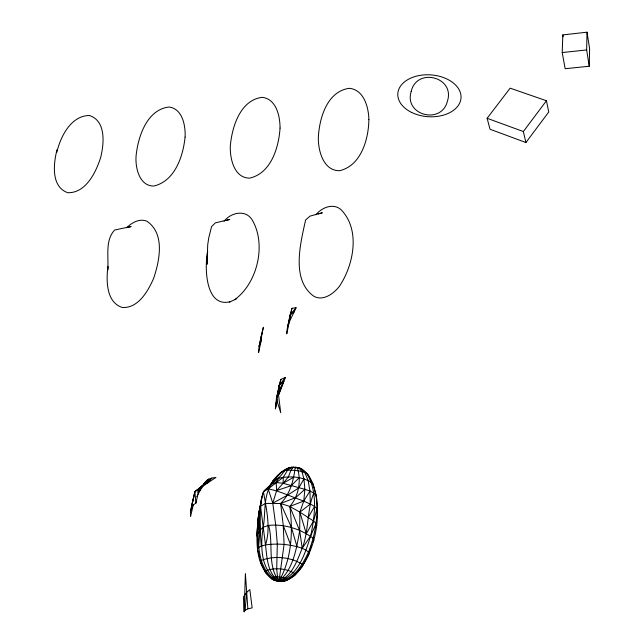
<?xml version="1.0" encoding="UTF-8"?>
<svg xmlns="http://www.w3.org/2000/svg" width="644" height="644" viewBox="0 0 644 644"><rect width="100%" height="100%" fill="white"/><g stroke="black" fill="none" stroke-linecap="round" stroke-linejoin="round"><path stroke-width="0.97" d="M259.765 557.857L257.568 549.404L258.252 517.092L261.714 497.128L263.468 491.694C270.102 484.36 279.094 479.466 284.358 470.909C287.192 469.299 289.784 466.683 293.302 467.117C296.119 467.19 299.074 467.48 301.553 468.929C311.213 475.111 314.256 486.703 316.518 497.24C319.722 520.779 315.254 545.565 302.632 565.826C296.852 574.77 286.733 584.478 275.205 580.526C252.52 567.823 256.215 533.82 259.25 512.189M244.157 611.8L245.388 573.498L247.859 608.854L245.139 610.182L244.157 611.8L243.416 596.932L246.563 592.448L249.84 589.614L252.15 607.888L247.859 608.854M589.26 66.235L589.606 48.598L587.014 32.2L562.816 34.897L562.212 52.558L565.166 68.715L589.26 66.235L586.644 49.942L587.014 32.2M257.793 529.489L257.93 524.49M278.369 394.796L279.053 385.579L280.881 379.405L285.381 377.448L278.691 394.708L283.795 381.103L279.053 385.579L276.381 398.998L275.399 408.795L277.089 401.268M275.205 580.526L279.005 581.138C292.368 575.849 297.134 560.457 302.221 548.294L299.685 530.753L299.887 512.141L303.767 501.032L304.87 489.351L303.944 478.919L301.915 471.601L298.937 467.818L295.21 467.761L297.166 467.431C301.585 480.48 298.816 495.88 289.824 506.45C293.092 531.55 291.837 558.775 279.005 581.138L277.049 580.912M291.474 467.214L287.425 470.418L283.328 477.212L283.118 483.282L276.654 490.567L272.774 503.125L275.713 525.166L277.314 544.083L276.703 568.894L277.516 576.911L279.045 581.178M258.252 517.092L256.763 535.277L257.31 536.75M272.396 578.618L273.644 580.051C290.975 584.728 302.366 565.488 308.436 552.19C315.616 534.166 318.659 514.435 315.987 495.147L313.757 493.038L309.965 491.058L304.87 489.351L283.118 483.282L276.147 482.517L271.349 484.199L263.468 491.694C257.656 514.049 255.354 537.804 261.271 560.433C264.442 569.626 270.263 580.357 281.058 581.299M261.343 339.895L261.778 333.705L263.396 327.257L259.089 346.424L258.574 352.614L261.343 339.895L259.089 346.424L261.778 333.705L260.715 339.774M107.918 267.341L107.709 270.238C108.957 257.093 104.69 240.711 114.624 230.037L131.118 226.511L127.729 227.565M291.66 467.568C280.768 468.228 275.535 480.641 268.54 487.411C273.95 479.659 279.866 468.735 290.975 470.233C296.433 470.378 302.173 470.933 306.987 473.743C317.959 492.499 314.932 515.651 310.658 535.961C305.167 553.099 298.494 575.792 279.005 581.138L272.46 579.503L265.602 572.87L260.434 561.874L261.271 560.433C274.038 555.458 290.565 556.907 302.149 564.257L302.632 565.826L294.477 575.615L292.835 576.444M245.139 610.182L246.563 592.448M257.568 549.404L258.574 547.601L259.967 530.31L260.57 506.313L261.714 497.128L261.48 499.76M107.886 266.246C106.284 280.156 105.882 302.181 122.223 307.462C138.323 308.589 148.257 290.75 153.707 278.192C159.656 260.321 165.162 233.531 146.888 221.23C139.724 218.131 131.69 222.631 126.699 227.726M56.728 152.628C60.286 137.132 70.921 115.348 89.58 115.534C106.22 121.12 104.062 143.62 100.714 157.345C96.012 172.109 86.038 193.12 67.805 192.733C50.9 186.841 53.42 163.761 56.994 149.786M282.949 581.274L279.005 581.138C260.281 571.558 260.2 545.066 263.243 527.138C266.036 511.078 262.494 491.251 275.584 478.983C287.635 475.65 302.761 475.787 312.976 483.676L316.518 497.24M294.469 311.607L290.042 314.9L287.514 327.498L291.901 308.299L296.063 307.703C292.537 316.284 286.596 324.125 286.765 333.842L289.381 321.235L290.042 314.9L296.063 307.703M313.757 493.038C306.665 510.756 309.039 530.495 302.221 548.294L306.125 550.193L308.436 552.19L309.007 554.146L301.674 567.251L300.12 568.048M284.6 581.097L279.005 581.138L284.084 544.454L283.271 525.544L280.623 503.487C290.307 493.98 293.559 480.223 295.242 467.19M292.062 576.927L285.888 580.791L279.005 581.138C267.316 573.434 267.035 557.462 265.505 544.937C271.06 527.235 266.31 509.396 263.468 491.694L268.186 488.893L283.328 477.212M312.477 542.465L313.821 540.437L313.209 538.215C300.555 529.054 284.398 523.741 268.637 525.399C273.652 543.447 266.874 565.513 279.005 581.138L287.071 579.858L286.878 579.294C282.579 576.662 276.574 576.122 271.849 577.861L271.526 578.368L279.005 581.138L286.733 580.365L295.145 574.625L294.783 573.53C286.524 568.386 274.891 567.356 265.795 570.777L265.191 571.775L271.736 578.932L279.005 581.138C293.414 569.135 296.53 548.261 299.685 530.753L289.824 506.45L280.623 503.487L265.425 503.423L260.57 506.313L265.505 544.937L261.279 546.08L258.574 547.601M275.399 408.795L277.105 399.2M277.781 395.368L278.466 391.528L283.795 381.103M258.55 517.631L258.043 520.497L258.461 518.565M289.398 320.68L291.901 308.299M280.881 379.405L276.381 398.998L280.728 412.715L278.224 392.631L279.053 385.579L285.381 377.448M192.886 504.92L190.519 511.441L194.866 491.622L211.804 478.081L215.933 477.405L194.866 491.622L190.519 511.441L190.576 516.569L193.24 505.017M275.704 404.931L277.282 397.276M277.677 395.36L278.466 391.528L276.381 398.998M193.772 496.967L191.582 505.975L195.929 503.133L199.101 488.877L208.648 479.144L211.804 478.081L207.996 482.614L203.552 484.264M261.247 502.384L258.808 511.875L261.279 546.08M303.944 478.919L298.768 487.951L287.288 495.349L272.774 503.125L268.186 488.893C280.543 491.235 291.861 497.047 303.767 501.032C308.251 503.455 313.564 504.791 317.081 508.671L313.523 520.972L306.294 533.755L299.887 512.141L289.824 506.45L303.767 501.032L309.965 491.058L308.082 480.311L304.821 472.591L300.434 468.333L298.687 468.14M307.816 555.925L308.436 554.13M309.37 551.433L311.551 545.154M309.965 491.058L310.279 504.091L299.887 512.141L313.523 520.972L316.148 523.363L310.658 535.961L302.221 548.294C290.5 544.293 277.757 543.15 265.505 544.937M256.763 535.277L259.967 530.31L263.243 527.138L268.637 525.399M279.802 473.839L280.414 472.688L288.649 467.874M196.726 496.798L200.01 490.575L206.684 480.513L208.648 479.144L203.673 484.658M270.536 485.415L273.394 480.384L275.584 478.983M308.226 517.478L314.578 506.345M271.1 484.529L272.557 481.994M278.965 477.904L276.147 482.517L276.654 490.567L291.225 485.697L299.049 477.848M268.951 487.476L273.394 480.384M315.842 527.13L316.768 525.705L316.148 523.363M202.369 485.842L197.764 491.823M525.915 142.541L548.744 111.975L546.442 100.754L510.145 88.156L487.122 118.287L490.012 129.235L525.915 142.541L523.347 131.545L546.442 100.754M293.302 467.117L290.975 470.233L288.367 476.971L283.118 483.282L293.728 477.188M202.409 485.882L198.819 488.997M203.633 484.352L206.684 480.513M273.869 480.513L276.509 477.55M202.433 486.043L201.186 487.419L200.01 490.575L197.933 492.708M315.963 214.726C321.726 207.497 333.455 202.667 341.215 209.839C360.632 229.948 353.709 264.861 339.436 286.266C333.842 293.551 323.087 301.601 313.749 296.184C290.822 279.681 300.571 243.142 305.594 219.998L309.981 216.126L322.322 212.778L318.377 213.905M224.032 221.367C230.472 212.794 244.809 209.195 251.764 219.234C266.882 243.746 257.576 283.191 234.641 299.693M304.87 489.351L295.652 497.651L280.623 503.487L291.45 527.436L296.997 546.635M197.233 490.044L194.866 491.622L195.929 503.133M285.203 470.45L286.749 469.476M226.124 220.514L229.795 219.419L215.378 222.856L211.578 226.608L208.785 237.733L207.706 244.817L207.07 264.257L207.626 251.393C204.51 266.205 204.905 308.436 230.552 301.625M229.481 302.133L236.702 298.719M562.212 52.558L586.644 49.942M289.583 467.858L292.4 467.81M298.832 468.421L301.553 468.929L308.275 474.974L313.419 485.407M487.122 118.287L523.347 131.545M283.271 525.544L290.798 545.315M317.081 508.671L317.677 510.974M260.184 559.716L261.021 563.436M562.816 34.897L563.154 36.805M368.875 119.599C368.634 138.975 361.123 165.959 339.396 170.732C323.505 170.732 318.297 151.203 318.321 138.194C319.078 118.866 326.886 91.19 349.41 88.309C364.005 89.854 368.618 107.274 368.875 119.599M280.051 128.043C278.804 147.379 271.14 173.292 249.639 178.138C234.166 178.098 229.9 158.666 230.294 146.244C231.896 127.343 240.019 100.029 262.213 97.341C276.365 98.943 280.043 116.17 280.051 128.043M185.086 137.067C183.113 156.379 174.91 181.173 153.755 186.044C138.871 186.148 134.886 166.434 136.19 154.85C138.347 135.82 147.138 109.705 168.913 107.009C182.59 108.627 185.657 125.87 185.086 137.067M411.17 91.545C403.772 115.284 441.43 125.041 447.363 101.366C455.525 77.047 416.66 66.895 411.17 91.545M411.572 112.402A31.677 20.946 4 0 0 460.967 98.613A31.677 20.946 4 0 0 415.734 76.338A31.677 20.946 4 0 0 411.572 112.402"/></g></svg>
